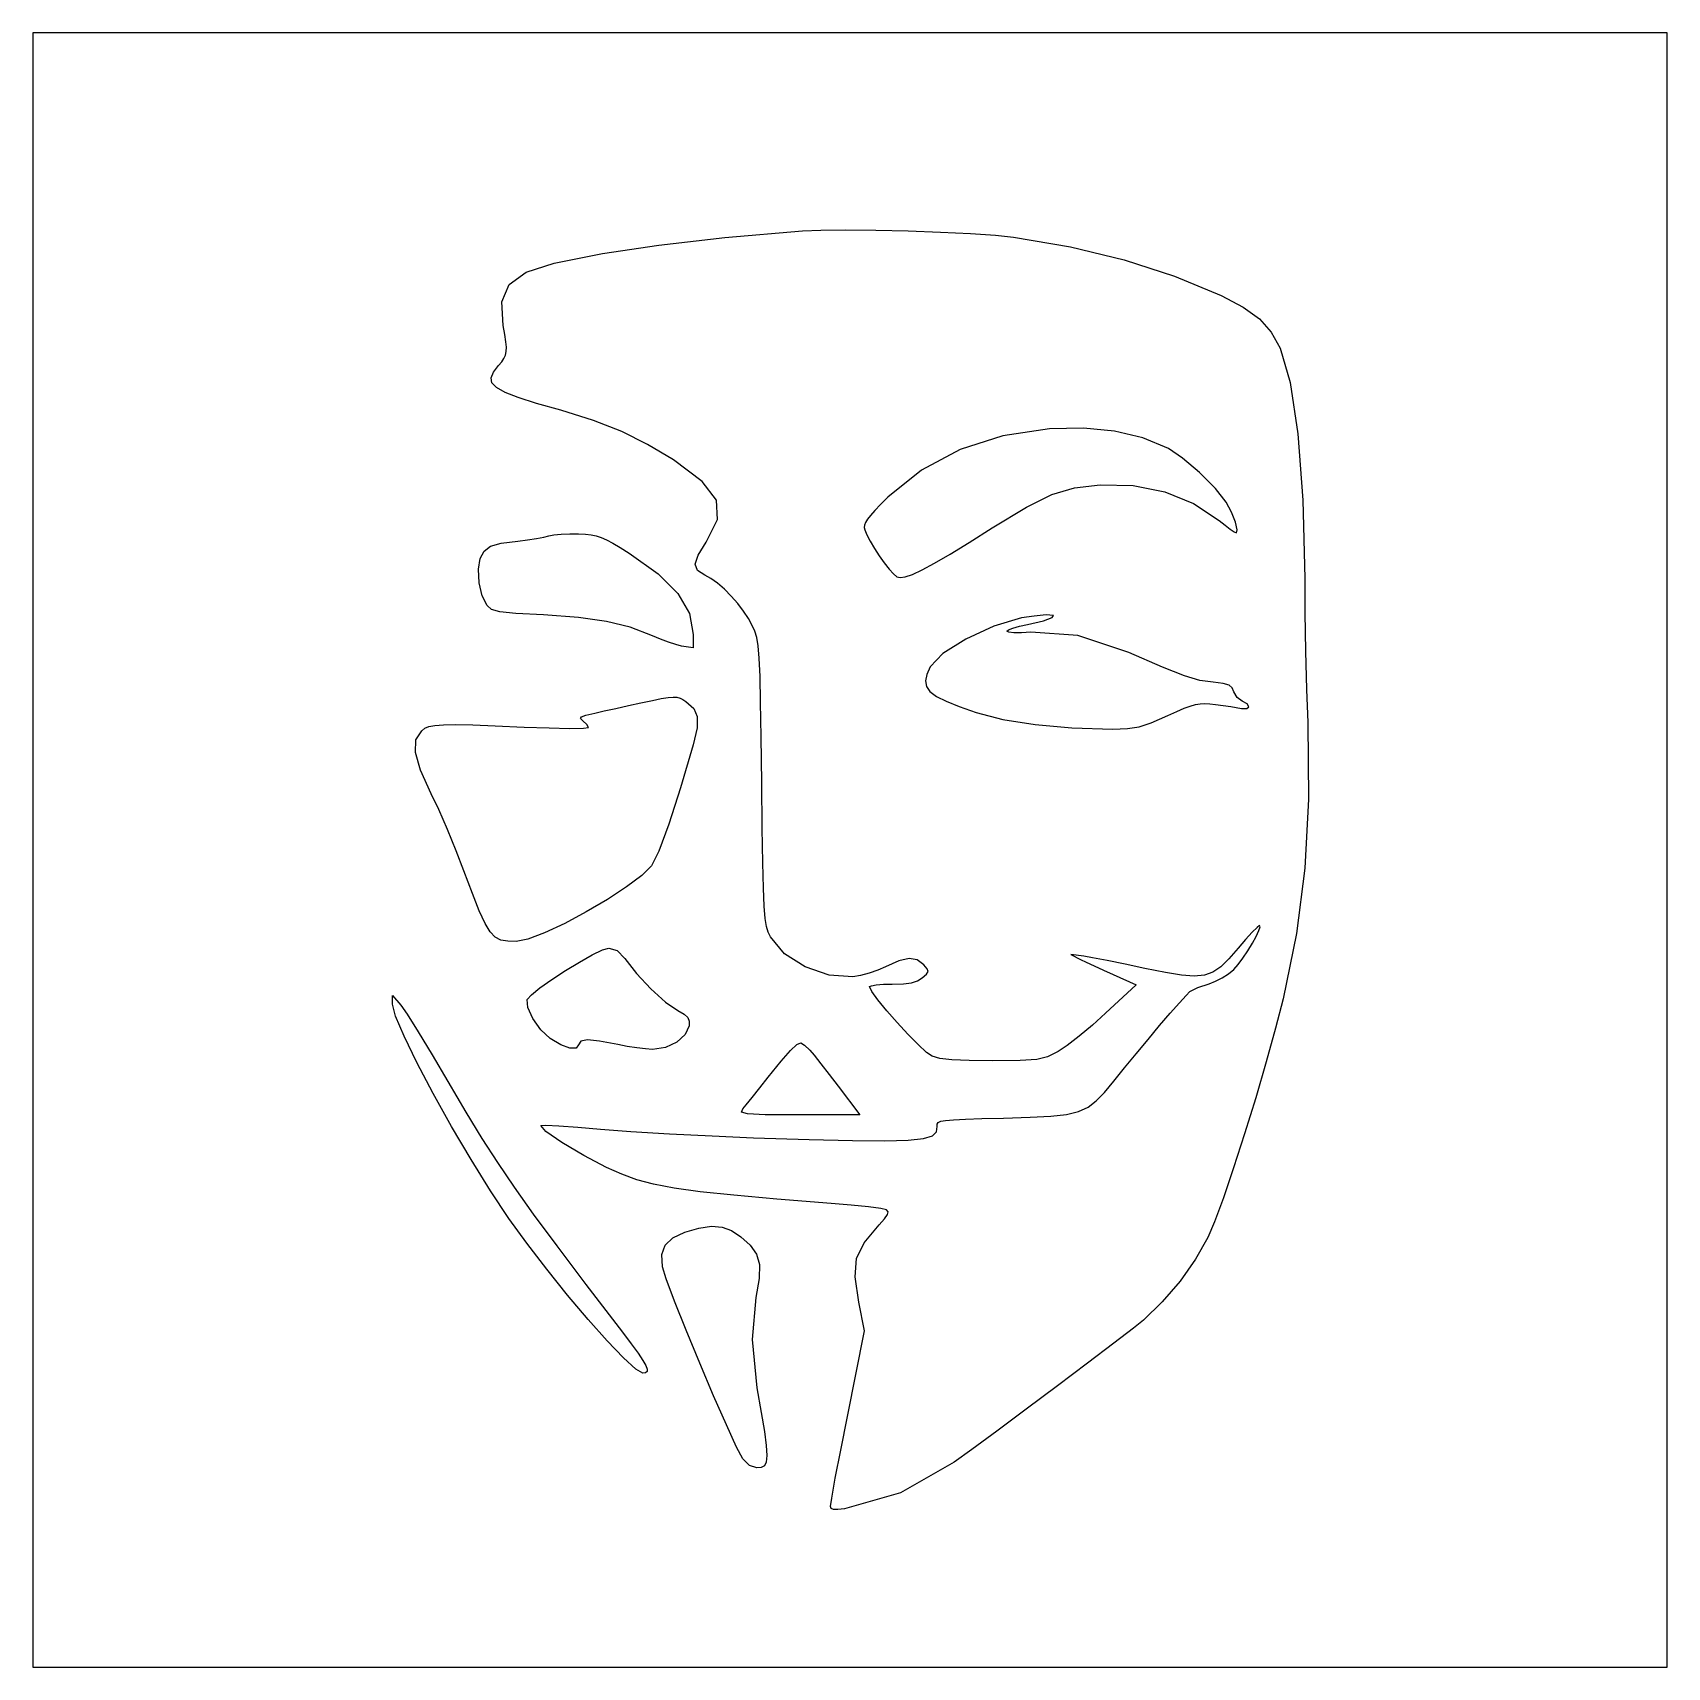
# Model space of a CAD drawing. Extents: x 0 to 176, y 0 to 176.
import ezdxf

# ---------------------------------------------------------------- set-up
doc = ezdxf.new("R2010")
doc.units = 0
doc.layers.get('0').update_dxf_attribs({"linetype": 'CONTINUOUS'})

msp = doc.modelspace()

# ---------------------------------------------------------------- linework, layer by layer
at = {"color": 0}
for p, q in [((176.389, 176.389), (0, 176.389)), ((0, 176.389), (0, 88.1944)), ((176.389, 0), (176.389, 176.389)), ((61.4881, 152.556), (67.5569, 153.463)), ((67.5569, 153.463), (74.6827, 154.271)), ((74.6827, 154.271), (83.0792, 155.01)), ((83.0792, 155.01), (85.0318, 155.096)), ((85.0318, 155.096), (87.7549, 155.115)), ((87.7549, 155.115), (90.9906, 155.078)), ((90.9906, 155.078), (94.4824, 154.994)), ((94.4824, 154.994), (97.9689, 154.869)), ((97.9689, 154.869), (101.196, 154.714)), ((101.196, 154.714), (103.903, 154.535)), ((103.903, 154.535), (105.833, 154.34)), ((105.833, 154.34), (111.982, 153.29)), ((56.2681, 151.518), (61.4881, 152.556)), ((111.982, 153.29), (117.774, 151.885)), ((117.774, 151.885), (123.195, 150.129)), ((51.4255, 149.207), (53.2638, 150.555)), ((53.2638, 150.555), (56.2681, 151.518)), ((123.195, 150.129), (128.235, 148.026)), ((50.6317, 147.332), (51.4255, 149.207)), ((50.764, 144.779), (50.6317, 147.332)), ((128.235, 148.026), (130.606, 146.782)), ((130.606, 146.782), (132.366, 145.504)), ((50.9365, 143.804), (50.764, 144.779)), ((132.366, 145.504), (133.656, 144.067)), ((51.0536, 143.042), (50.9365, 143.804)), ((51.1101, 142.449), (51.0536, 143.042)), ((133.656, 144.067), (134.621, 142.346)), ((50.607, 140.886), (50.8522, 141.243)), ((50.8522, 141.243), (51.0148, 141.593)), ((51.0148, 141.593), (51.0992, 141.981)), ((51.0992, 141.981), (51.1101, 142.449)), ((134.621, 142.346), (135.708, 138.639)), ((49.4676, 139.136), (49.7237, 139.751)), ((49.7237, 139.751), (50.2708, 140.476)), ((50.2708, 140.476), (50.607, 140.886)), ((49.5543, 138.593), (49.4676, 139.136)), ((50.0366, 138.086), (49.5543, 138.593)), ((50.9669, 137.576), (50.0366, 138.086)), ((135.708, 138.639), (136.524, 133.085)), ((52.3984, 137.024), (50.9669, 137.576)), ((54.3828, 136.393), (52.3984, 137.024)), ((56.9736, 135.643), (54.3828, 136.393)), ((60.5222, 134.534), (56.9736, 135.643)), ((63.5607, 133.346), (60.5222, 134.534)), ((66.3497, 131.968), (63.5607, 133.346)), ((104.688, 132.902), (100.075, 131.415)), ((109.714, 133.633), (104.688, 132.902)), ((113.386, 133.704), (109.714, 133.633)), ((116.742, 133.382), (113.386, 133.704)), ((119.794, 132.655), (116.742, 133.382)), ((122.554, 131.516), (119.794, 132.655)), ((136.524, 133.085), (137.05, 125.946)), ((69.1444, 130.281), (66.3497, 131.968)), ((100.075, 131.415), (95.9224, 129.193)), ((124.085, 130.484), (122.554, 131.516)), ((72.2545, 127.955), (69.1444, 130.281)), ((95.9224, 129.193), (92.2874, 126.258)), ((125.914, 128.914), (124.085, 130.484)), ((127.624, 127.2), (125.914, 128.914)), ((73.7912, 125.934), (72.2545, 127.955)), ((109.983, 126.555), (112.425, 127.274)), ((112.425, 127.274), (115.182, 127.599)), ((115.182, 127.599), (118.765, 127.525)), ((118.765, 127.525), (122.157, 126.842)), ((128.8, 125.729), (127.624, 127.2)), ((73.8861, 123.872), (73.7912, 125.934)), ((91.4908, 125.469), (90.8678, 124.825)), ((92.2874, 126.258), (91.4908, 125.469)), ((107.229, 125.195), (109.983, 126.555)), ((122.157, 126.842), (125.272, 125.577)), ((125.272, 125.577), (128.022, 123.755)), ((129.36, 124.661), (128.8, 125.729)), ((137.05, 125.946), (137.267, 117.475)), ((72.6722, 121.426), (73.8861, 123.872)), ((89.8578, 123.544), (89.7502, 123.253)), ((90.0673, 123.887), (89.8578, 123.544)), ((90.3993, 124.306), (90.0673, 123.887)), ((90.8678, 124.825), (90.3993, 124.306)), ((103.54, 122.943), (107.229, 125.195)), ((128.022, 123.755), (128.666, 123.232)), ((129.782, 123.583), (129.36, 124.661)), ((129.983, 122.749), (129.782, 123.583)), ((53.3866, 121.656), (54.3581, 121.802)), ((54.3581, 121.802), (55.1642, 121.955)), ((55.1642, 121.955), (55.7029, 122.097)), ((55.7029, 122.097), (56.2335, 122.21)), ((56.2335, 122.21), (57.0163, 122.283)), ((57.0163, 122.283), (57.9452, 122.316)), ((57.9452, 122.316), (58.9139, 122.308)), ((58.9139, 122.308), (59.6456, 122.275)), ((59.6456, 122.275), (60.2643, 122.211)), ((60.2643, 122.211), (60.8171, 122.102)), ((60.8171, 122.102), (61.3558, 121.929)), ((61.3558, 121.929), (61.9319, 121.674)), ((89.7502, 123.253), (89.7308, 122.99)), ((89.7308, 122.99), (89.7819, 122.731)), ((89.7819, 122.731), (89.9996, 122.2)), ((89.9996, 122.2), (90.3609, 121.517)), ((101.063, 121.392), (103.54, 122.943)), ((128.666, 123.232), (129.235, 122.807)), ((129.235, 122.807), (129.664, 122.52)), ((129.664, 122.52), (129.892, 122.414)), ((129.892, 122.414), (129.983, 122.749)), ((48.2946, 119.662), (48.7151, 120.452)), ((48.7151, 120.452), (49.4097, 120.968)), ((49.4097, 120.968), (50.5615, 121.301)), ((50.5615, 121.301), (52.3515, 121.532)), ((52.3515, 121.532), (53.3866, 121.656)), ((61.9319, 121.674), (62.5948, 121.317)), ((62.5948, 121.317), (63.3938, 120.84)), ((63.3938, 120.84), (64.3819, 120.227)), ((64.3819, 120.227), (67.4949, 118.011)), ((71.5038, 119.036), (71.8111, 120.007)), ((71.8111, 120.007), (72.6722, 121.426)), ((90.3609, 121.517), (90.8251, 120.745)), ((90.8251, 120.745), (91.3515, 119.944)), ((97.3226, 119.151), (99.0039, 120.133)), ((99.0039, 120.133), (101.063, 121.392)), ((48.103, 118.486), (48.2946, 119.662)), ((48.1887, 117.03), (48.103, 118.486)), ((71.7448, 118.371), (71.5038, 119.036)), ((72.5318, 117.864), (71.7448, 118.371)), ((91.3515, 119.944), (91.8972, 119.178)), ((91.8972, 119.178), (92.4207, 118.506)), ((92.4207, 118.506), (92.8825, 117.988)), ((94.9413, 117.934), (95.9817, 118.424)), ((95.9817, 118.424), (97.3226, 119.151)), ((48.5126, 115.62), (48.1887, 117.03)), ((67.4949, 118.011), (69.6337, 115.861)), ((73.182, 117.505), (72.5318, 117.864)), ((73.896, 116.98), (73.182, 117.505)), ((74.6386, 116.328), (73.896, 116.98)), ((92.8825, 117.988), (93.2395, 117.687)), ((93.2395, 117.687), (93.6089, 117.585)), ((93.6089, 117.585), (94.1641, 117.661)), ((94.1641, 117.661), (94.9413, 117.934)), ((137.267, 117.475), (137.29, 113.79)), ((49.0361, 114.583), (48.5126, 115.62)), ((69.6337, 115.861), (70.8656, 113.698)), ((75.3787, 115.584), (74.6386, 116.328)), ((76.0829, 114.785), (75.3787, 115.584)), ((76.7182, 113.969), (76.0829, 114.785)), ((49.5169, 114.155), (49.0361, 114.583)), ((50.4031, 113.887), (49.5169, 114.155)), ((52.1215, 113.71), (50.4031, 113.887)), ((55.1035, 113.558), (52.1215, 113.71)), ((58.8987, 113.291), (55.1035, 113.558)), ((61.9206, 112.868), (58.8987, 113.291)), ((70.8656, 113.698), (71.2611, 111.442)), ((77.2502, 113.173), (76.7182, 113.969)), ((77.6471, 112.43), (77.2502, 113.173)), ((106.715, 113.242), (103.703, 112.331)), ((108.077, 113.44), (106.715, 113.242)), ((107.351, 112.536), (109.063, 112.94)), ((109.361, 113.558), (108.077, 113.44)), ((109.063, 112.94), (110.023, 113.273)), ((110.148, 113.494), (109.361, 113.558)), ((110.023, 113.273), (110.148, 113.494)), ((137.29, 113.79), (137.359, 109.635)), ((64.4797, 112.226), (61.9206, 112.868)), ((66.8874, 111.301), (64.4797, 112.226)), ((67.7291, 110.957), (66.8874, 111.301)), ((71.2611, 111.442), (71.2611, 109.996)), ((77.9254, 111.799), (77.6471, 112.43)), ((78.1375, 111.124), (77.9254, 111.799)), ((103.703, 112.331), (100.691, 110.954)), ((105.128, 111.795), (105.301, 111.937)), ((105.332, 111.69), (105.128, 111.795)), ((105.301, 111.937), (105.775, 112.127)), ((105.886, 111.638), (105.332, 111.69)), ((105.775, 112.127), (106.481, 112.336)), ((106.704, 111.638), (105.886, 111.638)), ((106.481, 112.336), (107.351, 112.536)), ((107.703, 111.69), (106.704, 111.638)), ((112.769, 111.337), (107.703, 111.69)), ((118.287, 109.502), (112.769, 111.337)), ((68.6015, 110.636), (67.7291, 110.957)), ((69.402, 110.374), (68.6015, 110.636)), ((70.0264, 110.207), (69.402, 110.374)), ((71.2611, 109.996), (70.0264, 110.207)), ((78.2948, 110.214), (78.1375, 111.124)), ((78.4091, 108.877), (78.2948, 110.214)), ((98.2211, 109.397), (96.8375, 107.95)), ((100.691, 110.954), (98.2211, 109.397)), ((121.9, 107.925), (118.287, 109.502)), ((137.359, 109.635), (137.459, 105.52)), ((78.4902, 106.922), (78.4091, 108.877)), ((96.8375, 107.95), (96.4738, 107.135)), ((124.292, 106.986), (121.9, 107.925)), ((78.5537, 104.156), (78.4902, 106.922)), ((96.4738, 107.135), (96.3291, 106.441)), ((96.3291, 106.441), (96.435, 105.835)), ((96.435, 105.835), (96.8237, 105.288)), ((125.955, 106.502), (124.292, 106.986)), ((127.389, 106.292), (125.955, 106.502)), ((128.454, 106.157), (127.389, 106.292)), ((129.095, 105.979), (128.454, 106.157)), ((129.436, 105.702), (129.095, 105.979)), ((65.6167, 104.069), (66.8694, 104.337)), ((66.8694, 104.337), (67.8353, 104.528)), ((67.8353, 104.528), (68.5641, 104.648)), ((68.5641, 104.648), (69.1085, 104.696)), ((69.1085, 104.696), (69.5205, 104.676)), ((69.5205, 104.676), (69.8528, 104.586)), ((69.8528, 104.586), (70.1573, 104.43)), ((70.1573, 104.43), (70.4854, 104.21)), ((70.4854, 104.21), (71.3299, 103.469)), ((78.6088, 100.389), (78.5537, 104.156)), ((96.8237, 105.288), (97.5237, 104.767)), ((97.5237, 104.767), (98.5682, 104.24)), ((98.5682, 104.24), (99.9878, 103.678)), ((129.61, 105.268), (129.436, 105.702)), ((129.963, 104.638), (129.61, 105.268)), ((130.528, 104.246), (129.963, 104.638)), ((131.066, 103.962), (130.528, 104.246)), ((137.459, 105.52), (137.583, 101.953)), ((59.1192, 102.376), (59.2046, 102.566)), ((59.3729, 102.129), (59.1192, 102.376)), ((59.2046, 102.566), (59.6995, 102.749)), ((59.6995, 102.749), (60.6778, 102.975)), ((60.6778, 102.975), (61.6617, 103.197)), ((61.6617, 103.197), (62.9211, 103.47)), ((62.9211, 103.47), (64.2938, 103.77)), ((64.2938, 103.77), (65.6167, 104.069)), ((71.3299, 103.469), (71.7187, 102.61)), ((71.7187, 102.61), (71.6855, 101.389)), ((99.9878, 103.678), (101.812, 103.047)), ((101.812, 103.047), (104.696, 102.281)), ((120.709, 101.917), (122.484, 102.694)), ((122.484, 102.694), (123.471, 103.141)), ((123.471, 103.141), (124.266, 103.482)), ((124.266, 103.482), (124.916, 103.728)), ((124.916, 103.728), (125.469, 103.889)), ((125.469, 103.889), (125.971, 103.976)), ((125.971, 103.976), (126.468, 103.999)), ((126.468, 103.999), (127.007, 103.967)), ((127.007, 103.967), (127.635, 103.893)), ((127.635, 103.893), (129.284, 103.682)), ((129.284, 103.682), (130.458, 103.47)), ((130.458, 103.47), (131.009, 103.458)), ((131.009, 103.458), (131.22, 103.66)), ((131.22, 103.66), (131.066, 103.962)), ((41.3604, 100.091), (41.9806, 101.071)), ((41.9806, 101.071), (42.3168, 101.328)), ((42.3168, 101.328), (42.7577, 101.519)), ((42.7577, 101.519), (43.3987, 101.647)), ((43.3987, 101.647), (44.3385, 101.716)), ((44.3385, 101.716), (45.6738, 101.728)), ((45.6738, 101.728), (47.5008, 101.687)), ((47.5008, 101.687), (49.9181, 101.597)), ((49.9181, 101.597), (53.0229, 101.46)), ((53.0229, 101.46), (55.7156, 101.36)), ((55.7156, 101.36), (57.9258, 101.323)), ((57.9258, 101.323), (59.4212, 101.346)), ((59.7902, 101.738), (59.3729, 102.129)), ((59.4212, 101.346), (59.9722, 101.424)), ((59.9722, 101.424), (59.7902, 101.738)), ((71.6855, 101.389), (71.2611, 99.5535)), ((104.696, 102.281), (108.165, 101.724)), ((108.165, 101.724), (112.145, 101.381)), ((112.145, 101.381), (116.557, 101.247)), ((116.557, 101.247), (118.153, 101.29)), ((118.153, 101.29), (119.402, 101.481)), ((119.402, 101.481), (120.709, 101.917)), ((137.583, 101.953), (137.676, 93.6748)), ((41.3135, 98.7118), (41.3604, 100.091)), ((71.2611, 99.5535), (69.9149, 94.9152)), ((78.6694, 95.4264), (78.6088, 100.389)), ((41.8553, 96.81), (41.3135, 98.7118)), ((43.0029, 94.2619), (41.8553, 96.81)), ((78.7301, 90.5372), (78.6694, 95.4264)), ((43.8175, 92.5505), (43.0029, 94.2619)), ((69.9149, 94.9152), (68.6499, 90.9906)), ((137.676, 93.6748), (137.291, 86.2281)), ((44.7544, 90.4035), (43.8175, 92.5505)), ((45.6971, 88.1063), (44.7544, 90.4035)), ((68.6499, 90.9906), (67.5693, 88.0844)), ((78.788, 86.808), (78.7301, 90.5372)), ((0, 88.1944), (0, 0)), ((46.5307, 85.9374), (45.6971, 88.1063)), ((66.7812, 86.5008), (65.738, 85.4604)), ((67.5693, 88.0844), (66.7812, 86.5008)), ((78.8529, 84.0617), (78.788, 86.808)), ((47.4514, 83.4831), (46.5307, 85.9374)), ((65.738, 85.4604), (64.0856, 84.2105)), ((137.291, 86.2281), (136.393, 79.193)), ((48.1912, 81.6211), (47.4514, 83.4831)), ((64.0856, 84.2105), (62.0187, 82.8573)), ((78.934, 82.1186), (78.8529, 84.0617)), ((48.8086, 80.2707), (48.1912, 81.6211)), ((59.7285, 81.5097), (57.4065, 80.2749)), ((62.0187, 82.8573), (59.7285, 81.5097)), ((79.0416, 80.7999), (78.934, 82.1186)), ((49.3656, 79.3489), (48.8086, 80.2707)), ((57.4065, 80.2749), (55.2457, 79.2593)), ((79.1849, 79.9289), (79.0416, 80.7999)), ((79.375, 79.3253), (79.1849, 79.9289)), ((132.132, 79.8491), (131.603, 79.3186)), ((132.03, 78.8776), (132.329, 79.4949)), ((132.398, 80.0446), (132.132, 79.8491)), ((132.329, 79.4949), (132.465, 79.9098)), ((132.465, 79.9098), (132.398, 80.0446)), ((49.9209, 78.7756), (49.3656, 79.3489)), ((50.534, 78.4669), (49.9209, 78.7756)), ((51.2657, 78.3414), (50.534, 78.4669)), ((52.1751, 78.3167), (51.2657, 78.3414)), ((53.4377, 78.5703), (52.1751, 78.3167)), ((55.2457, 79.2593), (53.4377, 78.5703)), ((79.6216, 78.8098), (79.375, 79.3253)), ((81.1294, 77.0075), (79.6216, 78.8098)), ((130.889, 78.5428), (130.069, 77.6111)), ((131.603, 79.3186), (130.889, 78.5428)), ((131.118, 77.3204), (131.612, 78.1279)), ((131.612, 78.1279), (132.03, 78.8776)), ((136.393, 79.193), (134.938, 72.1431)), ((57.489, 75.1858), (58.9926, 76.1009)), ((58.9926, 76.1009), (60.3747, 76.8752)), ((60.3747, 76.8752), (61.4811, 77.4114)), ((61.4811, 77.4114), (62.1591, 77.6111)), ((62.1591, 77.6111), (63.0633, 77.3522)), ((63.0633, 77.3522), (63.8888, 76.4826)), ((63.8888, 76.4826), (65.1482, 74.8714)), ((83.3519, 75.5745), (81.1294, 77.0075)), ((93.4681, 76.2497), (92.039, 75.6006)), ((94.579, 76.5006), (93.4681, 76.2497)), ((95.4525, 76.3545), (94.579, 76.5006)), ((96.1679, 75.8112), (95.4525, 76.3545)), ((113.418, 76.7292), (112.007, 76.9056)), ((112.007, 76.9056), (113.065, 76.3764)), ((113.065, 76.3764), (113.68, 76.0885)), ((114.373, 76.5651), (113.418, 76.7292)), ((113.68, 76.0885), (114.551, 75.6846)), ((115.936, 76.2621), (114.373, 76.5651)), ((117.887, 75.8666), (115.936, 76.2621)), ((120.015, 75.4242), (117.887, 75.8666)), ((129.078, 76.4575), (128.21, 75.5978)), ((130.069, 77.6111), (129.078, 76.4575)), ((130.074, 75.8254), (130.591, 76.5281)), ((130.591, 76.5281), (131.118, 77.3204)), ((54.7426, 73.3256), (56.0215, 74.228)), ((56.0215, 74.228), (57.489, 75.1858)), ((65.1482, 74.8714), (66.7191, 73.2014)), ((85.9317, 74.6841), (83.3519, 75.5745)), ((88.5112, 74.5063), (85.9317, 74.6841)), ((89.3258, 74.6538), (88.5112, 74.5063)), ((90.2628, 74.9088), (89.3258, 74.6538)), ((91.2054, 75.2369), (90.2628, 74.9088)), ((92.039, 75.6006), (91.2054, 75.2369)), ((95.4786, 74.0738), (95.9915, 74.4001)), ((95.9915, 74.4001), (96.4544, 74.7998)), ((96.5359, 75.3731), (96.1679, 75.8112)), ((96.4544, 74.7998), (96.6336, 75.081)), ((96.6336, 75.081), (96.5359, 75.3731)), ((114.551, 75.6846), (115.559, 75.2217)), ((115.559, 75.2217), (116.593, 74.7529)), ((116.593, 74.7529), (119.063, 73.6604)), ((122.232, 74.9709), (120.015, 75.4242)), ((123.977, 74.6799), (122.232, 74.9709)), ((125.348, 74.5755), (123.977, 74.6799)), ((126.443, 74.6799), (125.348, 74.5755)), ((127.365, 75.0136), (126.443, 74.6799)), ((128.21, 75.5978), (127.365, 75.0136)), ((127.645, 74.0241), (128.367, 74.392)), ((128.367, 74.392), (129.048, 74.8273)), ((129.048, 74.8273), (129.61, 75.2821)), ((129.61, 75.2821), (130.074, 75.8254)), ((38.8415, 71.5437), (38.8415, 72.4958)), ((38.8415, 72.4958), (39.7235, 71.4375)), ((53.3756, 72.0729), (53.8081, 72.5745)), ((53.8081, 72.5745), (54.7426, 73.3256)), ((66.7191, 73.2014), (68.3024, 71.7695)), ((90.3111, 73.448), (90.5027, 73.5528)), ((90.5549, 72.9216), (90.3111, 73.448)), ((90.5027, 73.5528), (91.0248, 73.6438)), ((91.2096, 72.0122), (90.5549, 72.9216)), ((91.0248, 73.6438), (91.7995, 73.7073)), ((91.7995, 73.7073), (92.7446, 73.7306)), ((92.7446, 73.7306), (93.9504, 73.7609)), ((93.9504, 73.7609), (94.8312, 73.8671)), ((94.8312, 73.8671), (95.4786, 74.0738)), ((119.063, 73.6604), (115.781, 70.5915)), ((123.733, 71.7077), (124.465, 72.5096)), ((124.465, 72.5096), (124.883, 72.9188)), ((124.883, 72.9188), (125.712, 73.3559)), ((125.712, 73.3559), (126.964, 73.7665)), ((126.964, 73.7665), (127.645, 74.0241)), ((39.1541, 70.2772), (38.8415, 71.5437)), ((39.7235, 71.4375), (40.4012, 70.466)), ((53.4377, 71.199), (53.3756, 72.0729)), ((53.9873, 69.9961), (53.4377, 71.199)), ((68.3024, 71.7695), (69.6034, 70.8723)), ((69.6034, 70.8723), (70.2867, 70.4702)), ((92.1537, 70.8519), (91.2096, 72.0122)), ((93.2699, 69.5731), (92.1537, 70.8519)), ((115.781, 70.5915), (114.366, 69.2976)), ((121.606, 69.2506), (122.756, 70.5926)), ((122.756, 70.5926), (123.733, 71.7077)), ((134.938, 72.1431), (134.126, 68.9681)), ((40.0678, 68.1069), (39.1541, 70.2772)), ((40.4012, 70.466), (41.5879, 68.5849)), ((54.8488, 68.7737), (53.9873, 69.9961)), ((70.2867, 70.4702), (70.6836, 70.1104)), ((70.8381, 69.2146), (70.4233, 68.2681)), ((70.6836, 70.1104), (70.8477, 69.7177)), ((70.8477, 69.7177), (70.8381, 69.2146)), ((94.4354, 68.3094), (93.2699, 69.5731)), ((114.366, 69.2976), (112.933, 68.0918)), ((120.352, 67.7637), (121.606, 69.2506)), ((134.126, 68.9681), (133.113, 65.3313)), ((41.4595, 65.253), (40.0678, 68.1069)), ((41.5879, 68.5849), (43.1105, 66.0756)), ((55.8451, 67.8395), (54.8488, 68.7737)), ((56.993, 67.1696), (55.8451, 67.8395)), ((57.9741, 66.8168), (56.993, 67.1696)), ((58.9139, 67.1682), (58.6574, 66.8073)), ((59.1386, 67.5665), (58.9139, 67.1682)), ((59.866, 67.703), (59.1386, 67.5665)), ((61.1752, 67.5802), (59.866, 67.703)), ((63.1472, 67.2042), (61.1752, 67.5802)), ((64.1533, 67.0084), (63.1472, 67.2042)), ((69.5096, 67.4564), (68.272, 66.8884)), ((70.4233, 68.2681), (69.5096, 67.4564)), ((81.7866, 66.5607), (82.4646, 67.189)), ((82.4646, 67.189), (82.9028, 67.3806)), ((82.9028, 67.3806), (83.2859, 67.152)), ((83.2859, 67.152), (83.8549, 66.6048)), ((95.534, 67.1932), (94.4354, 68.3094)), ((96.4449, 66.3568), (95.534, 67.1932)), ((111.643, 67.1036), (110.666, 66.4626)), ((112.933, 68.0918), (111.643, 67.1036)), ((119.064, 66.2132), (120.352, 67.7637)), ((43.1105, 66.0756), (44.8028, 63.2174)), ((58.6574, 66.8073), (57.9741, 66.8168)), ((65.188, 66.8472), (64.1533, 67.0084)), ((66.1388, 66.7343), (65.188, 66.8472)), ((66.8874, 66.675), (66.1388, 66.7343)), ((68.272, 66.8884), (66.8874, 66.675)), ((79.375, 63.6764), (80.7833, 65.417)), ((80.7833, 65.417), (81.7866, 66.5607)), ((83.8549, 66.6048), (84.3139, 66.0439)), ((84.3139, 66.0439), (85.0456, 65.1274)), ((97.0499, 65.9335), (96.4449, 66.3568)), ((97.9001, 65.7091), (97.0499, 65.9335)), ((99.1969, 65.5546), (97.9001, 65.7091)), ((101.042, 65.4678), (99.1969, 65.5546)), ((103.54, 65.4403), (101.042, 65.4678)), ((106.573, 65.4773), (103.54, 65.4403)), ((108.359, 65.5959), (106.573, 65.4773)), ((109.518, 65.8922), (108.359, 65.5959)), ((110.666, 66.4626), (109.518, 65.8922)), ((117.81, 64.6825), (119.064, 66.2132)), ((133.113, 65.3313), (131.972, 61.4592)), ((43.2096, 61.9358), (41.4595, 65.253)), ((78.4627, 62.5327), (79.375, 63.6764)), ((85.0456, 65.1274), (85.9483, 63.9808)), ((85.9483, 63.9808), (86.9237, 62.7242)), ((116.663, 63.2534), (117.81, 64.6825)), ((45.1968, 58.3752), (43.2096, 61.9358)), ((44.8028, 63.2174), (46.7512, 59.9186)), ((77.6414, 61.5033), (78.4627, 62.5327)), ((86.9237, 62.7242), (89.2528, 59.6194)), ((114.771, 61.1131), (115.656, 62.0377)), ((115.656, 62.0377), (116.663, 63.2534)), ((76.484, 59.9034), (76.623, 60.2548)), ((76.623, 60.2548), (76.998, 60.7053)), ((76.998, 60.7053), (77.6414, 61.5033)), ((112.849, 59.9641), (113.878, 60.4354)), ((113.878, 60.4354), (114.771, 61.1131)), ((131.972, 61.4592), (130.774, 57.5744)), ((47.2983, 54.791), (45.1968, 58.3752)), ((46.7512, 59.9186), (48.4794, 57.0798)), ((54.821, 58.4549), (55.3875, 58.4839)), ((55.3628, 57.8196), (54.821, 58.4549)), ((55.3875, 58.4839), (56.7916, 58.4207)), ((56.7916, 58.4207), (58.8243, 58.2771)), ((58.8243, 58.2771), (61.2771, 58.0679)), ((77.1303, 59.7133), (76.484, 59.9034)), ((79.0388, 59.6346), (77.1303, 59.7133)), ((82.6904, 59.6194), (79.0388, 59.6346)), ((89.2528, 59.6194), (82.6904, 59.6194)), ((97.5445, 57.7868), (97.6133, 58.3487)), ((97.6094, 58.5943), (97.7043, 58.7816)), ((97.6133, 58.3487), (97.6094, 58.5943)), ((97.7043, 58.7816), (97.9784, 58.9195)), ((97.9784, 58.9195), (98.5076, 59.0201)), ((98.5076, 59.0201), (99.3733, 59.0945)), ((99.3733, 59.0945), (100.653, 59.1538)), ((100.653, 59.1538), (102.428, 59.2074)), ((102.428, 59.2074), (104.775, 59.2667)), ((104.775, 59.2667), (107.646, 59.3492)), ((107.646, 59.3492), (109.861, 59.4639)), ((109.861, 59.4639), (111.552, 59.654)), ((111.552, 59.654), (112.849, 59.9641)), ((48.4794, 57.0798), (50.1551, 54.4615)), ((57.0964, 56.6208), (55.3628, 57.8196)), ((59.4653, 55.2111), (57.0964, 56.6208)), ((61.2771, 58.0679), (64.5266, 57.821)), ((64.5266, 57.821), (68.7257, 57.5702)), ((68.7257, 57.5702), (73.3266, 57.3387)), ((73.3266, 57.3387), (77.7875, 57.15)), ((77.7875, 57.15), (83.7805, 56.9503)), ((83.7805, 56.9503), (88.4548, 56.8318)), ((88.4548, 56.8318), (91.966, 56.8043)), ((91.966, 56.8043), (94.4728, 56.8773)), ((94.4728, 56.8773), (96.1334, 57.059)), ((96.1334, 57.059), (97.1049, 57.3595)), ((97.1049, 57.3595), (97.5445, 57.7868)), ((130.774, 57.5744), (129.588, 53.9006)), ((49.3945, 51.405), (47.2983, 54.791)), ((61.9125, 53.939), (59.4653, 55.2111)), ((50.1551, 54.4615), (51.9451, 51.8185)), ((63.5635, 53.2116), (61.9125, 53.939)), ((65.1923, 52.6189), (63.5635, 53.2116)), ((129.588, 53.9006), (128.487, 50.6621)), ((51.3652, 48.4367), (49.3945, 51.405)), ((51.9451, 51.8185), (54.0205, 48.9109)), ((67.007, 52.13), (65.1923, 52.6189)), ((69.2146, 51.7095), (67.007, 52.13)), ((72.0231, 51.3249), (69.2146, 51.7095)), ((75.6433, 50.9432), (72.0231, 51.3249)), ((80.2816, 50.5326), (75.6433, 50.9432)), ((86.148, 50.0585), (80.2816, 50.5326)), ((88.3253, 49.8849), (86.148, 50.0585)), ((90.1774, 49.6933), (88.3253, 49.8849)), ((91.5155, 49.5088), (90.1774, 49.6933)), ((92.1452, 49.3529), (91.5155, 49.5088)), ((128.487, 50.6621), (127.542, 48.0854)), ((53.3054, 45.7659), (51.3652, 48.4367)), ((54.0205, 48.9109), (56.5492, 45.4932)), ((89.717, 45.81), (91.3335, 47.7312)), ((91.3335, 47.7312), (91.911, 48.387)), ((91.911, 48.387), (92.2295, 48.8474)), ((92.3011, 49.1546), (92.1452, 49.3529)), ((92.2295, 48.8474), (92.3011, 49.1546)), ((127.542, 48.0854), (126.824, 46.3903)), ((68.2487, 45.562), (69.0605, 46.3419)), ((69.0605, 46.3419), (70.3792, 46.9554)), ((70.3792, 46.9554), (71.8965, 47.4045)), ((71.8965, 47.4045), (73.2317, 47.5865)), ((73.2317, 47.5865), (74.4015, 47.4969)), ((74.4015, 47.4969), (75.4242, 47.1318)), ((75.4242, 47.1318), (76.4025, 46.4577)), ((76.4025, 46.4577), (77.4347, 45.5443)), ((126.824, 46.3903), (125.494, 44.0337)), ((55.4701, 42.9577), (53.3054, 45.7659)), ((56.5492, 45.4932), (59.6995, 41.3233)), ((67.8931, 44.5438), (68.2487, 45.562)), ((67.9457, 43.2153), (67.8931, 44.5438)), ((77.4347, 45.5443), (78.1184, 44.5879)), ((78.1184, 44.5879), (78.4352, 43.4495)), ((88.7582, 42.1404), (88.9042, 44.111)), ((88.9042, 44.111), (89.717, 45.81)), ((57.7261, 40.1655), (55.4701, 42.9577)), ((68.345, 41.9322), (67.9457, 43.2153)), ((78.4352, 43.4495), (78.4006, 41.9474)), ((125.494, 44.0337), (123.811, 41.6638)), ((59.6995, 41.3233), (63.6404, 36.1597)), ((69.2559, 39.5235), (68.345, 41.9322)), ((78.4006, 41.9474), (78.0341, 39.8999)), ((89.1466, 39.4049), (88.7582, 42.1404)), ((123.811, 41.6638), (121.897, 39.4257)), ((59.9461, 37.5405), (57.7261, 40.1655)), ((70.5196, 36.3664), (69.2559, 39.5235)), ((78.0341, 39.8999), (77.6372, 35.3755)), ((89.746, 36.3001), (89.1466, 39.4049)), ((121.897, 39.4257), (119.874, 37.4646)), ((61.995, 35.2351), (59.9461, 37.5405)), ((119.874, 37.4646), (118.783, 36.5912)), ((63.6404, 36.1597), (64.5954, 34.8974)), ((71.979, 32.8359), (70.5196, 36.3664)), ((77.6372, 35.3755), (78.1403, 30.1625)), ((87.9119, 27.0578), (89.746, 36.3001)), ((118.783, 36.5912), (116.666, 34.9636)), ((63.7466, 33.4009), (61.995, 35.2351)), ((64.5954, 34.8974), (65.326, 33.8942)), ((65.326, 33.8942), (65.8481, 33.1211)), ((116.666, 34.9636), (113.829, 32.8111)), ((65.0681, 32.1882), (63.7466, 33.4009)), ((65.829, 31.75), (65.0681, 32.1882)), ((66.1349, 31.7872), (65.829, 31.75)), ((65.8481, 33.1211), (66.1762, 32.5534)), ((66.3042, 31.914), (66.1349, 31.7872)), ((66.1762, 32.5534), (66.3236, 32.1593)), ((66.3236, 32.1593), (66.3042, 31.914)), ((73.4769, 29.3081), (71.979, 32.8359)), ((113.829, 32.8111), (110.573, 30.3609)), ((78.1403, 30.1625), (78.6144, 27.5029)), ((110.573, 30.3609), (107.203, 27.8405)), ((74.8552, 26.1607), (73.4769, 29.3081)), ((78.6144, 27.5029), (78.9534, 25.4496)), ((87.194, 23.4349), (87.9119, 27.0578)), ((107.203, 27.8405), (104.023, 25.4744)), ((75.9562, 23.7684), (74.8552, 26.1607)), ((78.9534, 25.4496), (79.1573, 23.9241)), ((104.023, 25.4744), (101.335, 23.4928)), ((76.623, 22.5075), (75.9562, 23.7684)), ((79.1573, 23.9241), (79.2247, 22.852)), ((86.6112, 20.395), (87.194, 23.4349)), ((101.335, 23.4928), (99.4474, 22.1189)), ((77.3546, 21.7895), (76.623, 22.5075)), ((78.1403, 21.5194), (77.3546, 21.7895)), ((78.6144, 21.5649), (78.1403, 21.5194)), ((78.9534, 21.7496), (78.6144, 21.5649)), ((79.1573, 22.152), (78.9534, 21.7496)), ((79.2247, 22.852), (79.1573, 22.152)), ((99.4474, 22.1189), (93.6392, 18.8336)), ((86.2196, 18.2631), (86.6112, 20.395)), ((86.0778, 17.3564), (86.2196, 18.2631)), ((93.6392, 18.8336), (87.5951, 17.1097)), ((86.1508, 17.1304), (86.0778, 17.3564)), ((86.3988, 17.0229), (86.1508, 17.1304)), ((86.8659, 17.0202), (86.3988, 17.0229)), ((87.5951, 17.1097), (86.8659, 17.0202)), ((0, 0), (176.389, 0))]:
    msp.add_line(p, q, dxfattribs=at)

doc.saveas('drawing.dxf')
